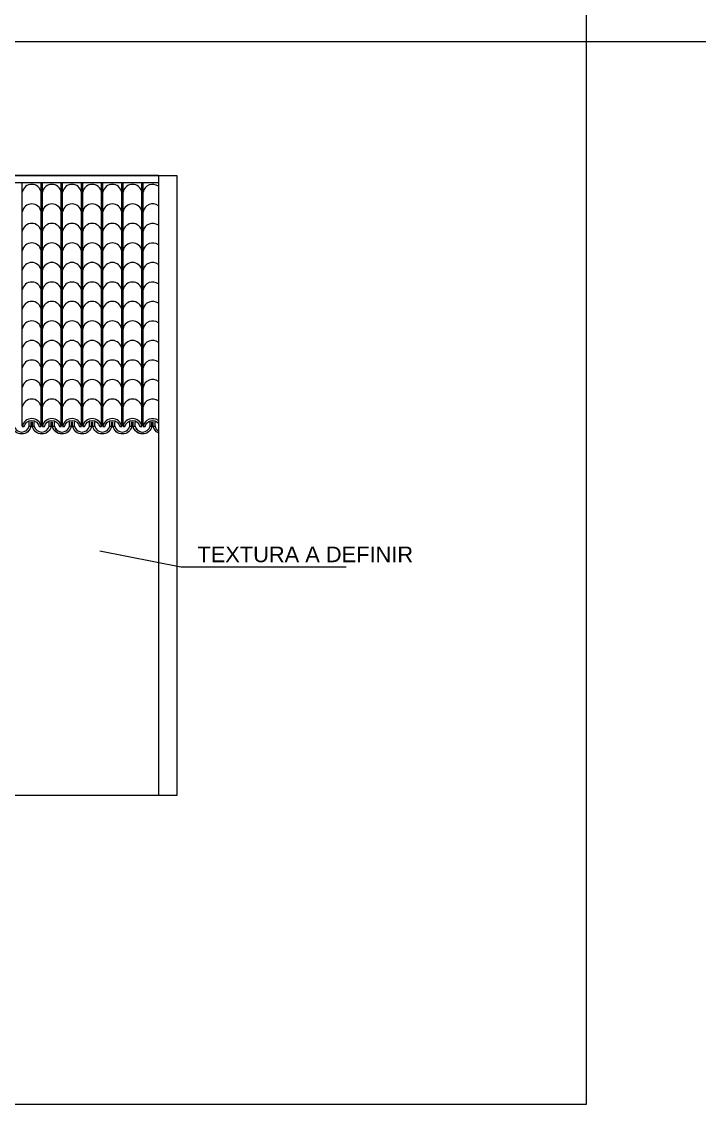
# Model space of a CAD drawing. Header units: millimetres. Extents: x 4595 to 4915, y 2085 to 2243.
# Drawn here: x 4660.94 to 4666.41, y 2150.45 to 2159.18 of the extents above; entities that cross this region are included whole.
import ezdxf

# ---------------------------------------------------------------- set-up
doc = ezdxf.new("R2010")
doc.units = ezdxf.units.MM
doc.header["$LTSCALE"] = 0.8
for name, color, linetype in [('COTAS', 7, 'Continuous'), ('DIVERSOS', 4, 'Continuous'), ('PORTAS', 3, 'Continuous'), ('texto pequeno', 3, 'Continuous'), ('TEXTO0', 7, 'Continuous'), ('V5', 4, 'Continuous')]:
    doc.layers.add(name, color=color, linetype=linetype)
doc.styles.add('SANSSERIF', font='sas_____.pfb', dxfattribs={"height": 1})

msp = doc.modelspace()

# ---------------------------------------------------------------- linework, layer by layer
at = {"color": 0, "lineweight": 13}
for p, q in [((4661.0015, 2155.922), (4661.0015, 2155.9571)), ((4661.0171, 2155.922), (4661.0171, 2155.9571)), ((4661.0273, 2155.922), (4661.0273, 2155.9571)), ((4661.0429, 2155.922), (4661.0429, 2155.9571)), ((4661.1641, 2155.922), (4661.1641, 2155.9571)), ((4661.1797, 2155.922), (4661.1797, 2155.9571)), ((4661.1899, 2155.922), (4661.1899, 2155.9571)), ((4661.2054, 2155.922), (4661.2054, 2155.9571)), ((4661.3267, 2155.922), (4661.3267, 2155.9571)), ((4661.3423, 2155.922), (4661.3423, 2155.9571)), ((4661.3524, 2155.922), (4661.3524, 2155.9571)), ((4661.368, 2155.922), (4661.368, 2155.9571)), ((4661.4892, 2155.922), (4661.4892, 2155.9571)), ((4661.5048, 2155.922), (4661.5048, 2155.9571)), ((4661.515, 2155.922), (4661.515, 2155.9571)), ((4661.5306, 2155.922), (4661.5306, 2155.9571)), ((4661.6518, 2155.922), (4661.6518, 2155.9571)), ((4661.6674, 2155.922), (4661.6674, 2155.9571)), ((4661.6776, 2155.922), (4661.6776, 2155.9571)), ((4661.6931, 2155.922), (4661.6931, 2155.9571)), ((4661.8144, 2155.922), (4661.8144, 2155.9571)), ((4661.83, 2155.922), (4661.83, 2155.9571)), ((4661.8401, 2155.922), (4661.8401, 2155.9571)), ((4661.8557, 2155.922), (4661.8557, 2155.9571)), ((4661.977, 2155.922), (4661.977, 2155.9571)), ((4661.9925, 2155.922), (4661.9925, 2155.9571)), ((4662.0027, 2155.922), (4662.0027, 2155.9571)), ((4662.0183, 2155.922), (4662.0183, 2155.9571))]:
    msp.add_line(p, q, dxfattribs=at)
at = {"color": 0, "lineweight": 13, "flags": 128}
for points in [[(4660.946, 2155.9199), (4660.9616, 2155.9199, -0.788263), (4661.0828, 2155.9199), (4661.0984, 2155.9199, 0.827036)], [(4661.1086, 2155.9199), (4661.1242, 2155.9199, -0.788263), (4661.2454, 2155.9199), (4661.261, 2155.9199, 0.827036)], [(4661.2711, 2155.9199), (4661.2867, 2155.9199, -0.788263), (4661.408, 2155.9199), (4661.4235, 2155.9199, 0.827036)], [(4661.4337, 2155.9199), (4661.4493, 2155.9199, -0.788263), (4661.5705, 2155.9199), (4661.5861, 2155.9199, 0.827036)], [(4661.5963, 2155.9199), (4661.6119, 2155.9199, -0.788263), (4661.7331, 2155.9199), (4661.7487, 2155.9199, 0.827036)], [(4661.7588, 2155.9199), (4661.7744, 2155.9199, -0.788263), (4661.8957, 2155.9199), (4661.9113, 2155.9199, 0.827036)], [(4660.8647, 2155.922), (4660.8803, 2155.922, 0.788263), (4661.0015, 2155.922), (4661.0171, 2155.922, -0.827036)], [(4661.0273, 2155.922), (4661.0429, 2155.922, 0.788263), (4661.1641, 2155.922), (4661.1797, 2155.922, -0.827036)], [(4661.1899, 2155.922), (4661.2054, 2155.922, 0.788263), (4661.3267, 2155.922), (4661.3423, 2155.922, -0.827036)], [(4661.3524, 2155.922), (4661.368, 2155.922, 0.788263), (4661.4892, 2155.922), (4661.5048, 2155.922, -0.827036)], [(4661.515, 2155.922), (4661.5306, 2155.922, 0.788263), (4661.6518, 2155.922), (4661.6674, 2155.922, -0.827036)], [(4661.6776, 2155.922), (4661.6931, 2155.922, 0.788263), (4661.8144, 2155.922), (4661.83, 2155.922, -0.827036)], [(4661.8401, 2155.922), (4661.8557, 2155.922, 0.788263), (4661.977, 2155.922), (4661.9925, 2155.922, -0.827036)]]:
    msp.add_lwpolyline(points, format="xyb", close=True, dxfattribs=at)
for points in [[(4662.044, 2155.9675, 0.553916), (4661.9214, 2155.9199), (4661.937, 2155.9199, -0.60452), (4662.044, 2155.947)], [(4661.2712, 2155.8591, -0.378735), (4661.1899, 2155.922), (4661.2054, 2155.922, 0.369975), (4661.2712, 2155.8744)], [(4661.9215, 2155.8591, -0.378735), (4661.8401, 2155.922), (4661.8557, 2155.922, 0.369975), (4661.9215, 2155.8744)], [(4662.044, 2155.8672, -0.23306), (4662.0027, 2155.922), (4662.0183, 2155.922, 0.187537), (4662.044, 2155.8849, 0.187537)]]:
    msp.add_lwpolyline(points, format="xyb", dxfattribs=at)
at = {"layer": 'COTAS', "color": 0, "lineweight": 13}
msp.add_line((4654.194, 2157.943), (4662.194, 2157.943), dxfattribs=at)
at = {"layer": 'DIVERSOS', "color": 0, "lineweight": 13}
msp.add_line((4660.494, 2157.943), (4662.094, 2157.943), dxfattribs=at)
at = {"layer": 'PORTAS', "color": 0, "lineweight": 13}
for p, q in [((4662.044, 2157.943), (4662.044, 2152.943)), ((4662.194, 2157.943), (4662.194, 2152.943)), ((4662.194, 2152.943), (4654.194, 2152.943))]:
    msp.add_line(p, q, dxfattribs=at)
at = {"layer": 'TEXTO0', "color": 0, "linetype": 'ByBlock', "lineweight": 13}
for p, q in [((4665.4967, 2178.9978), (4665.4967, 2150.4534)), ((4652.5846, 2159.0225), (4684.0784, 2159.0225)), ((4662.2254, 2154.7841), (4661.572, 2154.9138)), ((4663.5606, 2154.7841), (4662.2254, 2154.7841)), ((4665.4967, 2150.4534), (4652.5846, 2150.4534))]:
    msp.add_line(p, q, dxfattribs=at)
at = {"layer": 'V5', "color": 0, "lineweight": 13}
for p, q in [((4662.044, 2157.943), (4656.394, 2157.943)), ((4662.044, 2157.883), (4654.344, 2157.883)), ((4660.946, 2156.8541), (4660.946, 2157.883)), ((4661.0984, 2156.8541), (4661.0984, 2157.883)), ((4661.1086, 2156.8541), (4661.1086, 2157.883)), ((4661.261, 2156.8541), (4661.261, 2157.883)), ((4661.2711, 2156.8541), (4661.2711, 2157.883)), ((4661.4235, 2156.8541), (4661.4235, 2157.883)), ((4661.4337, 2156.8541), (4661.4337, 2157.883)), ((4661.5861, 2156.8541), (4661.5861, 2157.883)), ((4661.5963, 2156.8541), (4661.5963, 2157.883)), ((4661.7487, 2156.8541), (4661.7487, 2157.883)), ((4661.7588, 2156.8541), (4661.7588, 2157.883)), ((4661.9113, 2156.3935), (4661.9113, 2157.883)), ((4661.9214, 2156.3935), (4661.9214, 2157.883)), ((4660.946, 2156.3935), (4660.946, 2157.4823)), ((4661.0984, 2156.3935), (4661.0984, 2157.4823)), ((4661.1086, 2156.3935), (4661.1086, 2157.4823)), ((4661.261, 2156.3935), (4661.261, 2157.4823)), ((4661.2711, 2156.3935), (4661.2711, 2157.4823)), ((4661.4235, 2156.3935), (4661.4235, 2157.4823)), ((4661.4337, 2156.3935), (4661.4337, 2157.4823)), ((4661.5861, 2156.3935), (4661.5861, 2157.4823)), ((4661.5963, 2156.3935), (4661.5963, 2157.4823)), ((4661.7487, 2156.3935), (4661.7487, 2157.4823)), ((4661.7588, 2156.3935), (4661.7588, 2157.4823)), ((4660.946, 2155.922), (4660.946, 2156.993)), ((4661.0984, 2155.922), (4661.0984, 2156.993)), ((4661.1086, 2155.922), (4661.1086, 2156.993)), ((4661.261, 2155.922), (4661.261, 2156.993)), ((4661.2711, 2155.922), (4661.2711, 2156.993)), ((4661.4235, 2155.922), (4661.4235, 2156.993)), ((4661.4337, 2155.922), (4661.4337, 2156.993)), ((4661.5861, 2155.922), (4661.5861, 2156.993)), ((4661.5963, 2155.922), (4661.5963, 2156.993)), ((4661.7487, 2155.922), (4661.7487, 2156.993)), ((4661.7588, 2155.922), (4661.7588, 2156.993)), ((4661.9113, 2155.922), (4661.9113, 2156.993)), ((4661.9214, 2155.922), (4661.9214, 2156.993))]:
    msp.add_line(p, q, dxfattribs=at)
for centre, start in [((4661.0222, 2157.7943), 10.81608), ((4661.1848, 2157.7943), 10.81608), ((4661.3473, 2157.7943), 10.81608), ((4661.5099, 2157.7943), 10.81608), ((4661.6725, 2157.7943), 10.81608), ((4661.8351, 2157.7943), 10.81608), ((4661.9976, 2157.7943), 53.25287), ((4661.0222, 2157.6368), 10.81608), ((4661.1848, 2157.6368), 10.81608), ((4661.3473, 2157.6368), 10.81608), ((4661.5099, 2157.6368), 10.81608), ((4661.6725, 2157.6368), 10.81608), ((4661.8351, 2157.6368), 10.81608), ((4661.9976, 2157.6368), 53.25287), ((4661.0222, 2157.4793), 10.81608), ((4661.1848, 2157.4793), 10.81608), ((4661.3473, 2157.4793), 10.81608), ((4661.5099, 2157.4793), 10.81608), ((4661.6725, 2157.4793), 10.81608), ((4661.8351, 2157.4793), 10.81608), ((4661.9976, 2157.4793), 53.25287), ((4661.0222, 2157.3218), 10.81608), ((4661.1848, 2157.3218), 10.81608), ((4661.3473, 2157.3218), 10.81608), ((4661.5099, 2157.3218), 10.81608), ((4661.6725, 2157.3218), 10.81608), ((4661.8351, 2157.3218), 10.81608), ((4661.9976, 2157.3218), 53.25287), ((4661.0222, 2157.1643), 10.81608), ((4661.1848, 2157.1643), 10.81608), ((4661.3473, 2157.1643), 10.81608), ((4661.5099, 2157.1643), 10.81608), ((4661.6725, 2157.1643), 10.81608), ((4661.8351, 2157.1643), 10.81608), ((4661.9976, 2157.1643), 53.25287), ((4661.0222, 2157.0068), 10.81608), ((4661.1848, 2157.0068), 10.81608), ((4661.3473, 2157.0068), 10.81608), ((4661.5099, 2157.0068), 10.81608), ((4661.6725, 2157.0068), 10.81608), ((4661.8351, 2157.0068), 10.81608), ((4661.9976, 2157.0068), 53.25287), ((4661.0222, 2156.8504), 10.81608), ((4661.1848, 2156.8504), 10.81608), ((4661.3473, 2156.8504), 10.81608), ((4661.5099, 2156.8504), 10.81608), ((4661.6725, 2156.8504), 10.81608), ((4661.8351, 2156.8504), 10.81608), ((4661.9976, 2156.8504), 53.25287), ((4661.0222, 2156.6929), 10.81608), ((4661.1848, 2156.6929), 10.81608), ((4661.3473, 2156.6929), 10.81608), ((4661.5099, 2156.6929), 10.81608), ((4661.6725, 2156.6929), 10.81608), ((4661.8351, 2156.6929), 10.81608), ((4661.9976, 2156.6929), 53.25287), ((4661.0222, 2156.5354), 10.81608), ((4661.1848, 2156.5354), 10.81608), ((4661.3473, 2156.5354), 10.81608), ((4661.5099, 2156.5354), 10.81608), ((4661.6725, 2156.5354), 10.81608), ((4661.8351, 2156.5354), 10.81608), ((4661.9976, 2156.5354), 53.25287), ((4661.0222, 2156.3779), 10.81608), ((4661.1848, 2156.3779), 10.81608), ((4661.3473, 2156.3779), 10.81608), ((4661.5099, 2156.3779), 10.81608), ((4661.6725, 2156.3779), 10.81608), ((4661.8351, 2156.3779), 10.81608), ((4661.9976, 2156.3779), 53.25287), ((4661.0222, 2156.2204), 10.81608), ((4661.1848, 2156.2204), 10.81608), ((4661.3473, 2156.2204), 10.81608), ((4661.5099, 2156.2204), 10.81608), ((4661.6725, 2156.2204), 10.81608), ((4661.8351, 2156.2204), 10.81608), ((4661.9976, 2156.2204), 53.25287), ((4661.0222, 2156.0629), 10.81608), ((4661.1848, 2156.0629), 10.81608), ((4661.3473, 2156.0629), 10.81608), ((4661.5099, 2156.0629), 10.81608), ((4661.6725, 2156.0629), 10.81608), ((4661.8351, 2156.0629), 10.81608), ((4661.9976, 2156.0629), 53.25287)]:
    msp.add_arc(centre, 0.0776, start, 169.18392, dxfattribs=at)

# ---------------------------------------------------------------- texts
at = {"layer": 'texto pequeno', "color": 0, "lineweight": 13, "style": 'SANSSERIF'}
msp.add_text('TEXTURA A DEFINIR', height=0.126, dxfattribs=at).set_placement((4662.359, 2154.825))

doc.saveas('drawing.dxf')
